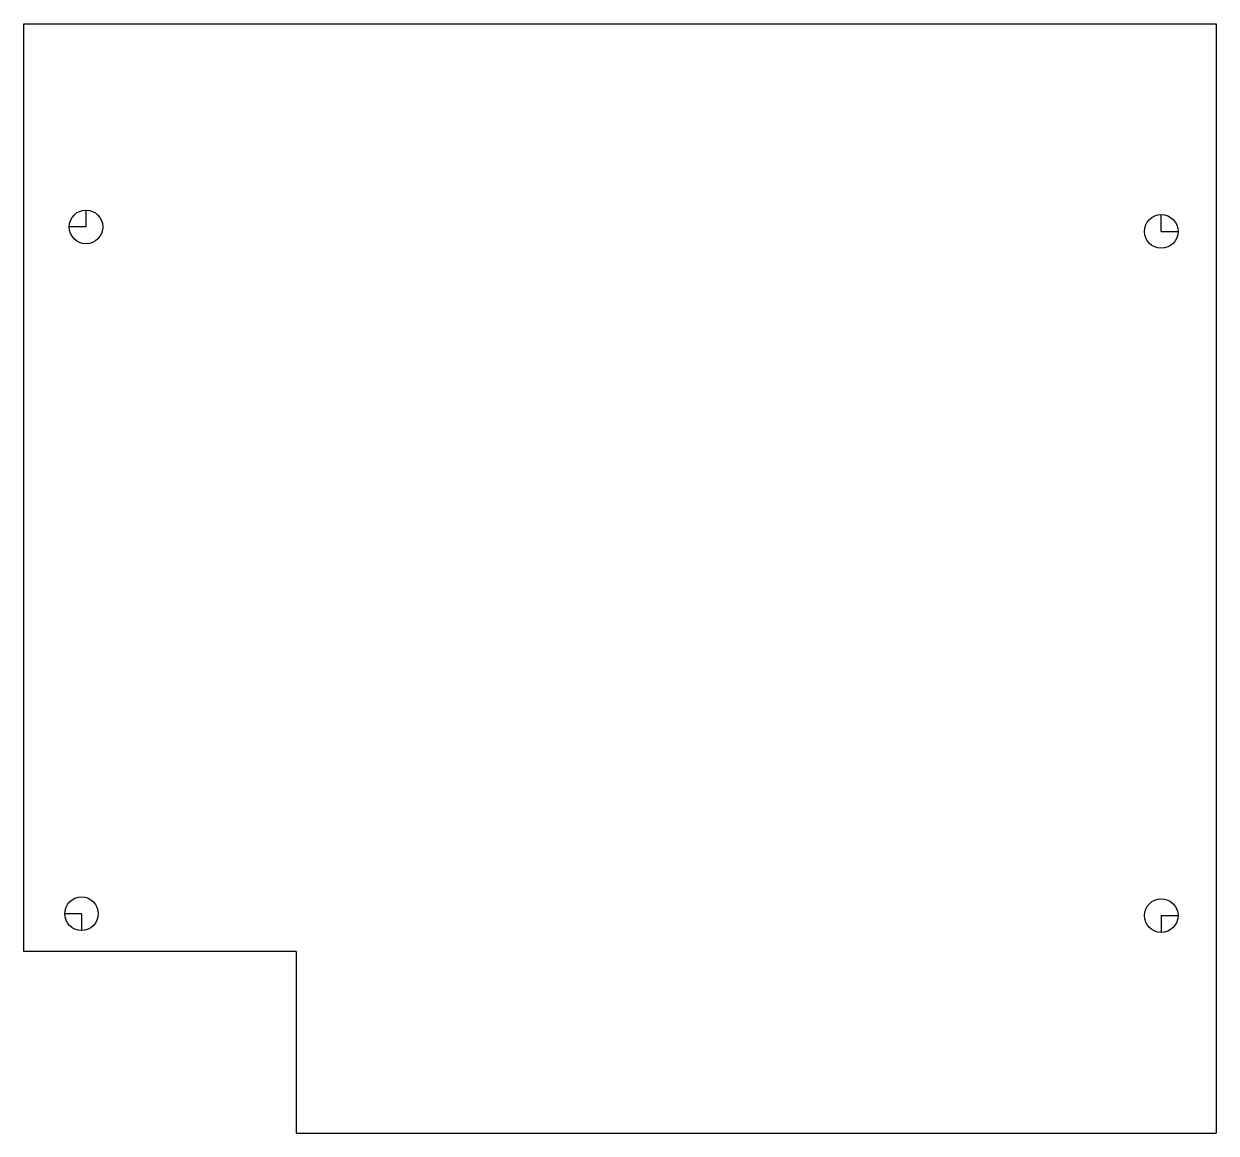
# Model space of a CAD drawing. Header units: millimetres. Extents: x -67 to 65, y -70 to 52.
import ezdxf

# ---------------------------------------------------------------- set-up
doc = ezdxf.new("R2010")
doc.units = ezdxf.units.MM
doc.layers.get('0').update_dxf_attribs({"linetype": 'CONTINUOUS'})

msp = doc.modelspace()

# ---------------------------------------------------------------- linework, layer by layer
for p, q in [((-66.65, 52), (64.65, 52)), ((-66.65, -50.1), (-66.65, 52)), ((64.65, 52), (64.65, -70.1)), ((-59.8, 29.65), (-59.8, 31.5)), ((58.6, 29.15), (58.6, 31)), ((-59.8, 29.65), (-61.65, 29.65)), ((58.6, 29.15), (60.45, 29.15)), ((-60.3, -45.95), (-62.15, -45.95)), ((-60.3, -45.95), (-60.3, -47.8)), ((58.6, -46.15), (60.45, -46.15)), ((58.6, -46.15), (58.6, -48)), ((-36.65, -50.1), (-66.65, -50.1)), ((-36.65, -50.1), (-36.65, -70.1)), ((-36.65, -70.1), (64.65, -70.1))]:
    msp.add_line(p, q)
for centre in [(-59.8, 29.65), (58.6, 29.15), (-60.3, -45.95), (58.6, -46.15)]:
    msp.add_circle(centre, 1.85)

doc.saveas('drawing.dxf')
